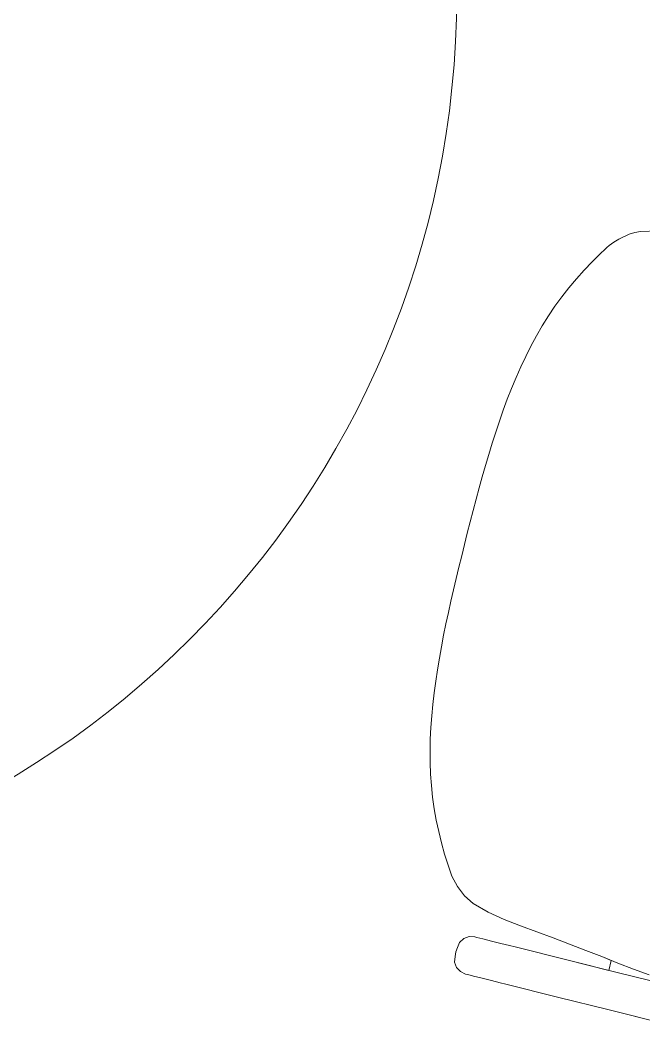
# Model space of a CAD drawing. Header units: millimetres. Extents: x 0 to 57242, y -59538 to 11130.
# Drawn here: x 27562 to 27904, y -26645 to -26088 of the extents above; entities that cross this region are included whole.
import ezdxf

# ---------------------------------------------------------------- set-up
doc = ezdxf.new("R2010")
doc.units = ezdxf.units.MM
doc.layers.add('A-DETL-GENF', color=92, linetype='Continuous', lineweight=9)
doc.layers.add('G-IMPT', color=8, linetype='Continuous', lineweight=9)

# ---------------------------------------------------------------- blocks, each defined once
blk = doc.blocks.new('Furniture_Tables_Karl-Andersson-Soner_TAILOR-Round-Table-o1000 - Default-611622-Level 0')
at = {"layer": 'G-IMPT'}
blk.add_arc((0, 0), 500, 90, 180, dxfattribs=at)
blk = doc.blocks.new('Furniture_Chairs-Stools-Benches_Karl-Andersson-Soner_Colo-Chair-Wooden-seat - Colo Chair - Wooden seat-607954-Level 0')
at = {"layer": 'A-DETL-GENF'}
for p, q in [((207.5, -67.33), (207.5, -125.79)), ((228.5, -125.79), (228.5, -67.33)), ((228.5, -125.79), (228.5, -96.56)), ((203.6, -118.23), (204.51, -109.21)), ((202.42, -127.46), (203.6, -118.23)), ((201.15, -136.82), (202.42, -127.46)), ((207.5, -125.79), (207.5, -155.02)), ((228.5, -155.02), (228.5, -125.79)), ((228.5, -155.02), (228.5, -125.79)), ((201.15, -136.82), (201.91, -131.26)), ((201.91, -131.26), (207.5, -131.26)), ((207.5, -131.26), (207.5, -155.02)), ((199.93, -146.24), (201.15, -136.82)), ((199.93, -146.24), (201.15, -136.82)), ((198.77, -155.7), (199.93, -146.24)), ((198.77, -155.7), (199.93, -146.24)), ((197.67, -165.19), (198.77, -155.7)), ((197.67, -165.19), (198.77, -155.7)), ((207.5, -155.02), (207.5, -184.25)), ((207.5, -155.02), (207.5, -184.25)), ((228.5, -184.25), (228.5, -155.02)), ((228.5, -184.25), (228.5, -155.02)), ((196.62, -174.72), (197.67, -165.19)), ((196.62, -174.72), (197.67, -165.19)), ((195.57, -184.26), (196.62, -174.72)), ((195.57, -184.26), (196.62, -174.72)), ((194.29, -193.77), (195.57, -184.26)), ((194.29, -193.77), (195.57, -184.26)), ((207.5, -184.25), (207.5, -187.53)), ((207.5, -184.25), (207.5, -187.53)), ((207.5, -187.53), (207.5, -192.31)), ((207.5, -187.53), (207.5, -192.31)), ((228.5, -187.53), (228.5, -184.25)), ((228.5, -187.53), (228.5, -184.25)), ((228.5, -192.31), (228.5, -187.53)), ((228.5, -192.31), (228.5, -187.53)), ((192.53, -203.18), (194.29, -193.77)), ((192.53, -203.18), (194.29, -193.77)), ((207.5, -192.31), (207.5, -197.65)), ((207.5, -192.31), (207.5, -197.65)), ((228.5, -197.65), (228.5, -192.31)), ((228.5, -197.65), (228.5, -192.31)), ((207.5, -197.65), (207.5, -202.49)), ((207.5, -197.65), (207.5, -202.49)), ((228.5, -202.49), (228.5, -197.65)), ((228.5, -202.49), (228.5, -197.65)), ((-192.53, -203.18), (-190, -212.42)), ((-192.53, -203.18), (-190, -212.42)), ((190, -212.42), (192.53, -203.18)), ((190, -212.42), (192.53, -203.18)), ((207.5, -202.49), (207.5, -205.87)), ((207.5, -202.49), (207.5, -205.87)), ((207.5, -205.87), (207.5, -207.12)), ((207.5, -205.87), (207.5, -207.12)), ((228.5, -205.87), (228.5, -202.49)), ((228.5, -205.87), (228.5, -202.49)), ((228.5, -207.12), (228.5, -205.87)), ((228.5, -207.12), (228.5, -205.87)), ((207.5, -207.12), (208.11, -210.17)), ((207.5, -207.12), (208.11, -210.17)), ((208.11, -210.17), (209.84, -212.77)), ((208.11, -210.17), (209.84, -212.77)), ((226.16, -212.77), (227.89, -210.17)), ((226.16, -212.77), (227.89, -210.17)), ((227.89, -210.17), (228.5, -207.12)), ((227.89, -210.17), (228.5, -207.12)), ((-190, -212.42), (-188.61, -215.3)), ((-190, -212.42), (-188.61, -215.3)), ((-188.61, -215.3), (-186.97, -218.04)), ((-188.61, -215.3), (-186.97, -218.04)), ((186.97, -218.04), (190, -212.42)), ((186.97, -218.04), (190, -212.42)), ((209.84, -212.77), (212.44, -214.5)), ((209.84, -212.77), (212.44, -214.5)), ((212.44, -214.5), (215.5, -214.94)), ((212.44, -214.5), (215.5, -214.94)), ((215.5, -214.94), (218, -215.11)), ((215.5, -214.94), (218, -215.11)), ((218, -215.11), (220.5, -214.94)), ((218, -215.11), (220.5, -214.94)), ((220.5, -214.94), (223.56, -214.5)), ((220.5, -214.94), (223.56, -214.5)), ((223.56, -214.5), (226.16, -212.77)), ((223.56, -214.5), (226.16, -212.77)), ((-186.97, -218.04), (-183.01, -223.05)), ((-186.97, -218.04), (-183.01, -223.05)), ((183.01, -223.05), (186.97, -218.04)), ((183.01, -223.05), (186.97, -218.04)), ((-183.01, -223.05), (-180.71, -225.27)), ((-183.01, -223.05), (-180.71, -225.27)), ((-180.71, -225.27), (-178.23, -227.28)), ((-180.71, -225.27), (-178.23, -227.28)), ((-178.23, -227.28), (-176.92, -228.2)), ((-178.23, -227.28), (-176.92, -228.2)), ((-176.92, -228.2), (-175.58, -229.08)), ((-176.92, -228.2), (-175.58, -229.08)), ((172.89, -230.8), (178.23, -227.28)), ((172.89, -230.8), (178.23, -227.28)), ((178.23, -227.28), (183.01, -223.05)), ((178.23, -227.28), (183.01, -223.05)), ((-175.58, -229.08), (-172.89, -230.8)), ((-175.58, -229.08), (-172.89, -230.8)), ((-172.89, -230.8), (-171.54, -231.65)), ((-172.89, -230.8), (-171.54, -231.65)), ((-171.54, -231.65), (-170.18, -232.49)), ((-171.54, -231.65), (-170.18, -232.49)), ((-170.18, -232.49), (-167.44, -234.14)), ((-170.18, -232.49), (-167.44, -234.14)), ((167.44, -234.14), (172.89, -230.8)), ((167.44, -234.14), (172.89, -230.8)), ((-167.44, -234.14), (-161.89, -237.3)), ((-167.44, -234.14), (-161.89, -237.3)), ((-161.89, -237.3), (-156.24, -240.29)), ((-161.89, -237.3), (-156.24, -240.29)), ((156.24, -240.29), (161.89, -237.3)), ((156.24, -240.29), (161.89, -237.3)), ((161.89, -237.3), (167.44, -234.14)), ((161.89, -237.3), (167.44, -234.14)), ((-156.24, -240.29), (-150.5, -243.08)), ((-156.24, -240.29), (-150.5, -243.08)), ((-150.5, -243.08), (-144.67, -245.68)), ((-150.5, -243.08), (-144.67, -245.68)), ((144.67, -245.68), (150.5, -243.08)), ((144.67, -245.68), (150.5, -243.08)), ((150.5, -243.08), (156.24, -240.29)), ((150.5, -243.08), (156.24, -240.29)), ((-144.67, -245.68), (-138.75, -248.07)), ((-144.67, -245.68), (-138.75, -248.07)), ((-138.75, -248.07), (-132.76, -250.25)), ((-138.75, -248.07), (-132.76, -250.25)), ((-132.76, -250.25), (-126.7, -252.23)), ((-132.76, -250.25), (-126.7, -252.23)), ((126.7, -252.23), (132.76, -250.25)), ((126.7, -252.23), (132.76, -250.25)), ((132.76, -250.25), (138.75, -248.07)), ((132.76, -250.25), (138.75, -248.07)), ((138.75, -248.07), (144.67, -245.68)), ((138.75, -248.07), (144.67, -245.68)), ((-126.7, -252.23), (-120.58, -254.01)), ((-126.7, -252.23), (-120.58, -254.01)), ((-120.58, -254.01), (-114.41, -255.59)), ((-120.58, -254.01), (-114.41, -255.59)), ((-114.41, -255.59), (-108.19, -257)), ((-114.41, -255.59), (-108.19, -257)), ((108.19, -257), (114.41, -255.59)), ((108.19, -257), (114.41, -255.59)), ((114.41, -255.59), (120.58, -254.01)), ((114.41, -255.59), (120.58, -254.01)), ((120.58, -254.01), (126.7, -252.23)), ((120.58, -254.01), (126.7, -252.23)), ((-108.19, -257), (-101.93, -258.25)), ((-108.19, -257), (-101.93, -258.25)), ((-101.93, -258.25), (-95.64, -259.34)), ((-101.93, -258.25), (-95.64, -259.34)), ((-95.64, -259.34), (-89.32, -260.3)), ((-95.64, -259.34), (-89.32, -260.3)), ((-89.32, -260.3), (-82.99, -261.12)), ((-89.32, -260.3), (-82.99, -261.12)), ((-82.99, -261.12), (-76.64, -261.83)), ((-82.99, -261.12), (-76.64, -261.83)), ((76.64, -261.83), (82.99, -261.12)), ((76.64, -261.83), (82.99, -261.12)), ((82.99, -261.12), (89.32, -260.3)), ((82.99, -261.12), (89.32, -260.3)), ((89.32, -260.3), (95.64, -259.34)), ((89.32, -260.3), (95.64, -259.34)), ((95.64, -259.34), (101.93, -258.25)), ((95.64, -259.34), (101.93, -258.25)), ((101.93, -258.25), (108.19, -257)), ((101.93, -258.25), (108.19, -257)), ((-76.64, -261.83), (-70.27, -262.43)), ((-76.64, -261.83), (-70.27, -262.43)), ((-70.27, -262.43), (-63.9, -262.94)), ((-70.27, -262.43), (-63.9, -262.94)), ((-63.9, -262.94), (-57.52, -263.36)), ((-63.9, -262.94), (-57.52, -263.36)), ((-57.52, -263.36), (-51.14, -263.71)), ((-57.52, -263.36), (-51.14, -263.71)), ((-51.14, -263.71), (-44.75, -263.99)), ((-51.14, -263.71), (-44.75, -263.99)), ((-44.75, -263.99), (-38.36, -264.21)), ((-44.75, -263.99), (-38.36, -264.21)), ((-38.36, -264.21), (-31.97, -264.37)), ((-38.36, -264.21), (-31.97, -264.37)), ((-31.97, -264.37), (-25.58, -264.49)), ((-31.97, -264.37), (-25.58, -264.49)), ((-25.58, -264.49), (-19.18, -264.57)), ((-25.58, -264.49), (-19.18, -264.57)), ((-19.18, -264.57), (-12.79, -264.62)), ((-19.18, -264.57), (-12.79, -264.62)), ((-12.79, -264.62), (-6.39, -264.64)), ((-12.79, -264.62), (-6.39, -264.64)), ((-6.39, -264.64), (0, -264.65)), ((-6.39, -264.64), (0, -264.65)), ((0, -264.65), (6.39, -264.64)), ((0, -264.65), (6.39, -264.64)), ((6.39, -264.64), (12.79, -264.62)), ((6.39, -264.64), (12.79, -264.62)), ((12.79, -264.62), (19.18, -264.57)), ((12.79, -264.62), (19.18, -264.57)), ((19.18, -264.57), (25.58, -264.49)), ((19.18, -264.57), (25.58, -264.49)), ((25.58, -264.49), (31.97, -264.37)), ((25.58, -264.49), (31.97, -264.37)), ((31.97, -264.37), (38.36, -264.21)), ((31.97, -264.37), (38.36, -264.21)), ((38.36, -264.21), (44.75, -263.99)), ((38.36, -264.21), (44.75, -263.99)), ((44.75, -263.99), (51.14, -263.71)), ((44.75, -263.99), (51.14, -263.71)), ((51.14, -263.71), (57.52, -263.36)), ((51.14, -263.71), (57.52, -263.36)), ((57.52, -263.36), (63.9, -262.94)), ((57.52, -263.36), (63.9, -262.94)), ((63.9, -262.94), (70.28, -262.43)), ((63.9, -262.94), (70.28, -262.43)), ((70.28, -262.43), (76.64, -261.83)), ((70.28, -262.43), (76.64, -261.83))]:
    blk.add_line(p, q, dxfattribs=at)

msp = doc.modelspace()

# ---------------------------------------------------------------- block references
at = {"layer": 'A-DETL-GENF', "rotation": 255.9999999999997}
msp.add_blockref('Furniture_Chairs-Stools-Benches_Karl-Andersson-Soner_Colo-Chair-Wooden-seat - Colo Chair - Wooden seat-607954-Level 0', (28062.63, -26439.8), dxfattribs=at)
at = {"layer": 'G-IMPT', "rotation": 180}
msp.add_blockref('Furniture_Tables_Karl-Andersson-Soner_TAILOR-Round-Table-o1000 - Default-611622-Level 0', (27301.57, -26074.24), dxfattribs=at)

doc.saveas('drawing.dxf')
